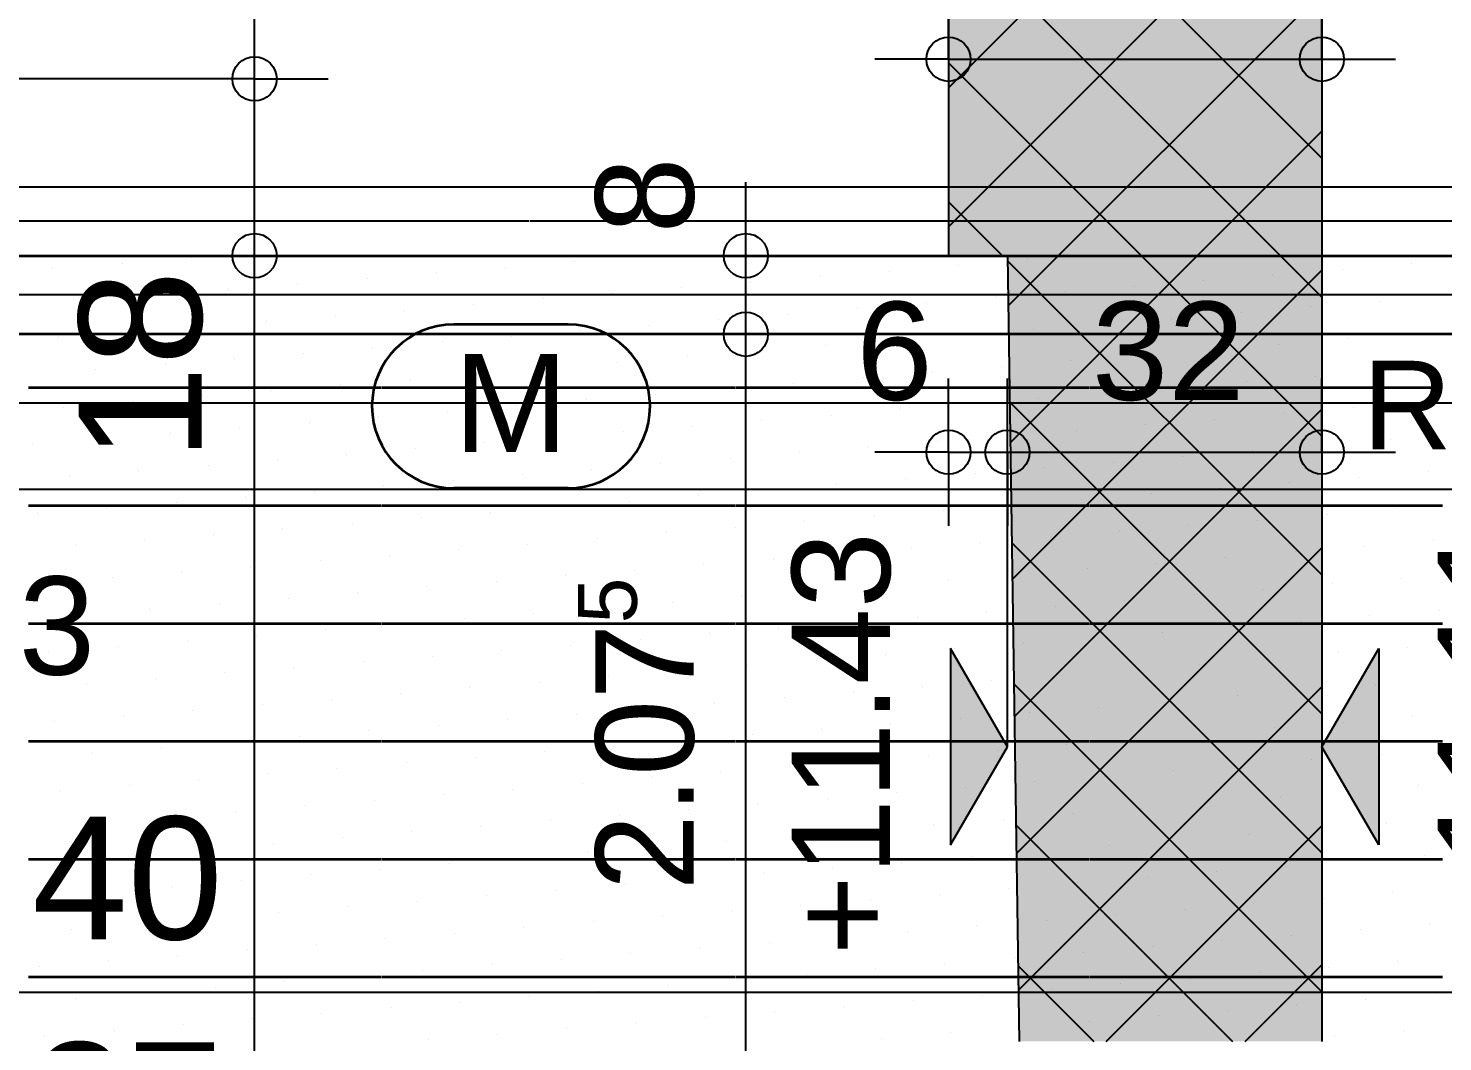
# Model space of a CAD drawing. Header units: centimetres. Extents: x 0.3 to 84.3, y 0.3 to 59.7.
# Drawn here: x 33.959 to 36.839, y 18.173 to 20.237 of the extents above; entities that cross this region are included whole.
import ezdxf

# ---------------------------------------------------------------- set-up
doc = ezdxf.new("R2010")
doc.units = ezdxf.units.CM
for name, pattern in [('AUSGEZOGEN', [0]), ('PHANTOM', [63.5, 31.75, -6.35, 6.35, -6.35, 6.35, -6.35]), ('PUNKT', [6.35, 0, -6.35]), ('VERDECKT', [9.525, 6.35, -3.175])]:
    doc.linetypes.add(name, pattern=pattern)
for name, color, linetype, lineweight in [('Ausbau Raeume', 7, 'AUSGEZOGEN', 35), ('Bodenplatte', 7, 'AUSGEZOGEN', 35), ('Decke', 7, 'AUSGEZOGEN', 35), ('Deckendaemmung', 7, 'AUSGEZOGEN', 25), ('Fenster', 7, 'AUSGEZOGEN', 35), ('Rolladen', 7, 'AUSGEZOGEN', 25), ('Text Koten', 7, 'AUSGEZOGEN', 50), ('Text Werkplan Ausfuehrung', 7, 'AUSGEZOGEN', 50), ('Vermassung Decke', 180, 'VERDECKT', 50), ('Wand Beton bewehrt', 7, 'AUSGEZOGEN', 35), ('Werkplan- Ausfuehrungsmasse', 7, 'AUSGEZOGEN', 25)]:
    doc.layers.add(name, color=color, linetype=linetype, lineweight=lineweight)
doc.layers.add('Elektro Text', color=7, linetype='AUSGEZOGEN', lineweight=35, true_color=0x656565)
doc.styles.add('ARIAL', font='ARIAL.TTF')

msp = doc.modelspace()

# ---------------------------------------------------------------- hatches: boundary and pattern name
at = {"layer": 'Bodenplatte', "linetype": 'AUSGEZOGEN', "lineweight": 25, "true_color": 0xe0ffe0}
msp.add_hatch(color=254, dxfattribs=at).paths.add_polyline_path([(35.8325, 21.574), (35.8325, 19.774), (35.9525, 19.774), (35.9765, 18.174), (36.5925, 18.174), (36.5925, 21.574)])
at = {"layer": 'Bodenplatte', "linetype": 'AUSGEZOGEN', "lineweight": 25}
msp.add_hatch(color=7, dxfattribs=at).paths.add_polyline_path([(35.8365, 18.974), (35.8365, 18.574), (35.9525, 18.774)])
msp.add_hatch(color=7, dxfattribs=at).paths.add_polyline_path([(36.7085, 18.974), (36.7085, 18.574), (36.5925, 18.774)], flags=16)

# ---------------------------------------------------------------- linework, layer by layer
at = {"layer": 'Ausbau Raeume', "color": 254, "linetype": 'AUSGEZOGEN', "lineweight": 35}
for p, q in [((34.6782, 19.5046), (33.9596, 19.5046)), ((35.3982, 19.5046), (34.6796, 19.5046)), ((36.1182, 19.5046), (35.3996, 19.5046)), ((36.8382, 19.5046), (36.1196, 19.5046)), ((34.6782, 19.2646), (33.9596, 19.2646)), ((35.3982, 19.2646), (34.6796, 19.2646)), ((36.1182, 19.2646), (35.3996, 19.2646)), ((36.8382, 19.2646), (36.1196, 19.2646)), ((34.6782, 19.0246), (33.9596, 19.0246)), ((35.3982, 19.0246), (34.6796, 19.0246)), ((36.1182, 19.0246), (35.3996, 19.0246)), ((36.8382, 19.0246), (36.1196, 19.0246)), ((34.6782, 18.7846), (33.9596, 18.7846)), ((35.3982, 18.7846), (34.6796, 18.7846)), ((36.1182, 18.7846), (35.3996, 18.7846)), ((36.8382, 18.7846), (36.1196, 18.7846)), ((34.6782, 18.5446), (33.9596, 18.5446)), ((35.3982, 18.5446), (34.6796, 18.5446)), ((36.1182, 18.5446), (35.3996, 18.5446)), ((36.8382, 18.5446), (36.1196, 18.5446)), ((34.6782, 18.3046), (33.9596, 18.3046)), ((35.3982, 18.3046), (34.6796, 18.3046)), ((36.1182, 18.3046), (35.3996, 18.3046)), ((36.8382, 18.3046), (36.1196, 18.3046))]:
    msp.add_line(p, q, dxfattribs=at)
at = {"layer": 'Bodenplatte', "color": 7, "linetype": 'AUSGEZOGEN', "lineweight": 25}
for p, q in [((35.8325, 21.574), (35.8325, 19.774)), ((36.5925, 21.574), (36.5925, 18.174)), ((35.8325, 20.1158), (36.5925, 20.8758)), ((35.8325, 20.7323), (36.5925, 19.9723)), ((35.8325, 19.833), (36.5925, 20.593)), ((35.8325, 20.4495), (36.5925, 19.6895)), ((35.954, 19.6717), (36.5925, 20.3102)), ((35.8325, 20.1666), (36.5925, 19.4066)), ((35.9582, 19.393), (36.5925, 20.0273)), ((35.8325, 19.8838), (35.9423, 19.774)), ((35.8325, 19.774), (35.9525, 19.774)), ((35.9525, 19.774), (35.9765, 18.174)), ((35.9527, 19.7636), (36.5925, 19.1238)), ((35.9624, 19.1144), (36.5925, 19.7445)), ((35.957, 19.4765), (36.5925, 18.8409)), ((35.9666, 18.8357), (36.5925, 19.4616)), ((35.9525, 18.774), (35.9525, 19.374)), ((35.9613, 19.1893), (36.5925, 18.5581)), ((35.9708, 18.557), (36.5925, 19.1788)), ((35.9525, 18.774), (35.8365, 18.974)), ((35.8365, 18.974), (35.8365, 18.574)), ((36.5925, 18.774), (36.7085, 18.974)), ((36.7085, 18.974), (36.7085, 18.574)), ((35.9656, 18.9022), (36.5925, 18.2752)), ((35.9749, 18.2784), (36.5925, 18.8959)), ((35.8365, 18.574), (35.9525, 18.774)), ((35.9525, 18.774), (35.9525, 18.774)), ((35.9525, 18.774), (35.9525, 18.774)), ((35.9525, 18.774), (35.9525, 18.774)), ((35.9525, 18.774), (35.9525, 18.774)), ((36.7085, 18.574), (36.5925, 18.774)), ((36.5925, 18.774), (36.5925, 18.774)), ((36.5925, 18.774), (36.5925, 18.774)), ((36.5925, 18.774), (36.5925, 18.574)), ((36.5925, 18.774), (36.5925, 18.774)), ((36.5925, 18.774), (36.5925, 18.774)), ((35.9699, 18.615), (36.4109, 18.174)), ((36.1534, 18.174), (36.5925, 18.6131)), ((35.9742, 18.3279), (36.1281, 18.174)), ((36.4362, 18.174), (36.5925, 18.3303))]:
    msp.add_line(p, q, dxfattribs=at)
at = {"layer": 'Bodenplatte', "color": 92, "linetype": 'AUSGEZOGEN', "lineweight": 25, "true_color": 0x00c600}
for p, q in [((35.8325, 20.174), (35.8325, 20.324)), ((36.5925, 20.174), (36.5925, 20.324)), ((35.8325, 20.174), (35.6825, 20.174)), ((35.8325, 20.174), (35.8325, 20.024)), ((35.8325, 20.174), (35.8325, 20.174)), ((35.8325, 20.174), (36.5925, 20.174)), ((36.5925, 20.174), (36.5925, 20.024)), ((36.5925, 20.174), (36.5925, 20.174)), ((36.5925, 20.174), (36.7425, 20.174)), ((35.8325, 19.374), (35.8325, 19.524)), ((35.9525, 19.374), (35.9525, 19.524)), ((36.5925, 19.374), (36.5925, 19.524)), ((35.8325, 19.374), (35.6825, 19.374)), ((35.8325, 19.374), (35.8325, 19.224)), ((35.8325, 19.374), (35.8325, 19.374)), ((35.8325, 19.374), (35.9525, 19.374)), ((35.9525, 19.374), (35.9525, 19.224)), ((35.9525, 19.374), (35.9525, 19.374)), ((35.9525, 19.374), (36.5925, 19.374)), ((36.5925, 19.374), (36.5925, 19.224)), ((36.5925, 19.374), (36.5925, 19.374)), ((36.5925, 19.374), (36.7425, 19.374))]:
    msp.add_line(p, q, dxfattribs=at)
at = {"layer": 'Bodenplatte', "color": 92, "linetype": 'VERDECKT', "lineweight": 35, "true_color": 0x00c600}
msp.add_line((31.66, 19.774), (46.91, 19.774), dxfattribs=at)
at = {"layer": 'Bodenplatte', "color": 92, "linetype": 'AUSGEZOGEN', "lineweight": 25, "true_color": 0x00c600}
for centre in [(35.8325, 20.174), (36.5925, 20.174), (35.8325, 19.374), (35.9525, 19.374), (36.5925, 19.374)]:
    msp.add_circle(centre, 0.045, dxfattribs=at)
at = {"layer": 'Decke', "color": 96, "linetype": 'PHANTOM', "lineweight": 35, "true_color": 0x006e00}
for p, q in [((31.66, 19.774), (46.91, 19.774)), ((46.75, 19.614), (31.66, 19.614))]:
    msp.add_line(p, q, dxfattribs=at)
at = {"layer": 'Deckendaemmung', "color": 211, "linetype": 'AUSGEZOGEN', "lineweight": 25, "true_color": 0xff70ff}
for p, q in [((34.1503, 19.7588), (34.1503, 19.7588)), ((34.2912, 19.7702), (34.2912, 19.7702)), ((35.0721, 19.7621), (35.0721, 19.7621)), ((35.2131, 19.7734), (35.2131, 19.7734)), ((35.853, 19.754), (35.853, 19.754)), ((35.9939, 19.7653), (35.9939, 19.7653)), ((36.7748, 19.7572), (36.7748, 19.7572)), ((34.0094, 19.7475), (34.0094, 19.7475)), ((34.6493, 19.728), (34.6493, 19.728)), ((34.7902, 19.7394), (34.7902, 19.7394)), ((34.9312, 19.7507), (34.9312, 19.7507)), ((35.5711, 19.7313), (35.5711, 19.7313)), ((35.712, 19.7426), (35.712, 19.7426)), ((36.3519, 19.7232), (36.3519, 19.7232)), ((36.4929, 19.7345), (36.4929, 19.7345)), ((36.6338, 19.7459), (36.6338, 19.7459)), ((36.6338, 19.7459), (36.6338, 19.7459)), ((34.3674, 19.7054), (34.3674, 19.7054)), ((34.5083, 19.7167), (34.5083, 19.7167)), ((35.1483, 19.6973), (35.1483, 19.6973)), ((35.2892, 19.7086), (35.2892, 19.7086)), ((35.4301, 19.7199), (35.4301, 19.7199)), ((36.0701, 19.7005), (36.0701, 19.7005)), ((36.211, 19.7118), (36.211, 19.7118)), ((34.0855, 19.6827), (34.0855, 19.6827)), ((34.2264, 19.694), (34.2264, 19.694)), ((34.8664, 19.6746), (34.8664, 19.6746)), ((35.0073, 19.6859), (35.0073, 19.6859)), ((35.6472, 19.6665), (35.6472, 19.6665)), ((35.7882, 19.6778), (35.7882, 19.6778)), ((35.9291, 19.6892), (35.9291, 19.6892)), ((35.9291, 19.6892), (35.9291, 19.6892)), ((36.569, 19.6697), (36.569, 19.6697)), ((36.71, 19.6811), (36.71, 19.6811)), ((34.4435, 19.6406), (34.4435, 19.6406)), ((34.5845, 19.6519), (34.5845, 19.6519)), ((34.7254, 19.6632), (34.7254, 19.6632)), ((35.3653, 19.6438), (35.3653, 19.6438)), ((35.5063, 19.6551), (35.5063, 19.6551)), ((36.2871, 19.647), (36.2871, 19.647)), ((36.4281, 19.6584), (36.4281, 19.6584)), ((34.1616, 19.6179), (34.1616, 19.6179)), ((34.3026, 19.6292), (34.3026, 19.6292)), ((34.9425, 19.6098), (34.9425, 19.6098)), ((35.0834, 19.6211), (35.0834, 19.6211)), ((35.2244, 19.6325), (35.2244, 19.6325)), ((35.2244, 19.6325), (35.2244, 19.6325)), ((35.8643, 19.613), (35.8643, 19.613)), ((36.0053, 19.6244), (36.0053, 19.6244)), ((36.1462, 19.6357), (36.1462, 19.6357)), ((36.7861, 19.6163), (36.7861, 19.6163)), ((34.0207, 19.6065), (34.0207, 19.6065)), ((34.6606, 19.5871), (34.6606, 19.5871)), ((34.8016, 19.5984), (34.8016, 19.5984)), ((35.4415, 19.579), (35.4415, 19.579)), ((35.5824, 19.5903), (35.5824, 19.5903)), ((35.7234, 19.6017), (35.7234, 19.6017)), ((36.3633, 19.5822), (36.3633, 19.5822)), ((36.5042, 19.5936), (36.5042, 19.5936)), ((36.6452, 19.6049), (36.6452, 19.6049)), ((34.2378, 19.5531), (34.2378, 19.5531)), ((34.3787, 19.5644), (34.3787, 19.5644)), ((34.5197, 19.5758), (34.5197, 19.5758)), ((34.5197, 19.5758), (34.5197, 19.5758)), ((35.1596, 19.5563), (35.1596, 19.5563)), ((35.3005, 19.5677), (35.3005, 19.5677)), ((36.0814, 19.5596), (36.0814, 19.5596)), ((36.2223, 19.5709), (36.2223, 19.5709)), ((34.0968, 19.5417), (34.0968, 19.5417)), ((34.7368, 19.5223), (34.7368, 19.5223)), ((34.8777, 19.5336), (34.8777, 19.5336)), ((35.0186, 19.545), (35.0186, 19.545)), ((35.6586, 19.5255), (35.6586, 19.5255)), ((35.7995, 19.5369), (35.7995, 19.5369)), ((35.9405, 19.5482), (35.9405, 19.5482)), ((36.5804, 19.5288), (36.5804, 19.5288)), ((36.7213, 19.5401), (36.7213, 19.5401)), ((34.4549, 19.4996), (34.4549, 19.4996)), ((34.5958, 19.511), (34.5958, 19.511)), ((35.3767, 19.5029), (35.3767, 19.5029)), ((35.5176, 19.5142), (35.5176, 19.5142)), ((36.1575, 19.4948), (36.1575, 19.4948)), ((36.2985, 19.5061), (36.2985, 19.5061)), ((36.4394, 19.5174), (36.4394, 19.5174)), ((34.032, 19.4656), (34.032, 19.4656)), ((34.173, 19.4769), (34.173, 19.4769)), ((34.3139, 19.4883), (34.3139, 19.4883)), ((34.9538, 19.4688), (34.9538, 19.4688)), ((35.0948, 19.4802), (35.0948, 19.4802)), ((35.2357, 19.4915), (35.2357, 19.4915)), ((35.8757, 19.4721), (35.8757, 19.4721)), ((36.0166, 19.4834), (36.0166, 19.4834)), ((36.6565, 19.464), (36.6565, 19.464)), ((36.7975, 19.4753), (36.7975, 19.4753)), ((34.672, 19.4462), (34.672, 19.4462)), ((34.8129, 19.4575), (34.8129, 19.4575)), ((35.4528, 19.4381), (35.4528, 19.4381)), ((35.5938, 19.4494), (35.5938, 19.4494)), ((35.7347, 19.4607), (35.7347, 19.4607)), ((36.3746, 19.4413), (36.3746, 19.4413)), ((36.5156, 19.4526), (36.5156, 19.4526)), ((34.2491, 19.4121), (34.2491, 19.4121)), ((34.3901, 19.4235), (34.3901, 19.4235)), ((34.531, 19.4348), (34.531, 19.4348)), ((35.1709, 19.4154), (35.1709, 19.4154)), ((35.3119, 19.4267), (35.3119, 19.4267)), ((35.9518, 19.4073), (35.9518, 19.4073)), ((36.0927, 19.4186), (36.0927, 19.4186)), ((36.2337, 19.43), (36.2337, 19.43)), ((33.9672, 19.3895), (33.9672, 19.3895)), ((34.1082, 19.4008), (34.1082, 19.4008)), ((34.7481, 19.3814), (34.7481, 19.3814)), ((34.889, 19.3927), (34.889, 19.3927)), ((35.03, 19.404), (35.03, 19.404)), ((35.6699, 19.3846), (35.6699, 19.3846)), ((35.8109, 19.3959), (35.8109, 19.3959)), ((36.5917, 19.3878), (36.5917, 19.3878)), ((36.7327, 19.3992), (36.7327, 19.3992)), ((36.7327, 19.3992), (36.7327, 19.3992)), ((34.4662, 19.3587), (34.4662, 19.3587)), ((34.6072, 19.37), (34.6072, 19.37)), ((35.2471, 19.3506), (35.2471, 19.3506)), ((35.388, 19.3619), (35.388, 19.3619)), ((35.529, 19.3732), (35.529, 19.3732)), ((36.1689, 19.3538), (36.1689, 19.3538)), ((36.3098, 19.3651), (36.3098, 19.3651)), ((36.4508, 19.3765), (36.4508, 19.3765)), ((34.0434, 19.3247), (34.0434, 19.3247)), ((34.1843, 19.336), (34.1843, 19.336)), ((34.3253, 19.3473), (34.3253, 19.3473)), ((34.9652, 19.3279), (34.9652, 19.3279)), ((35.1061, 19.3392), (35.1061, 19.3392)), ((35.746, 19.3198), (35.746, 19.3198)), ((35.887, 19.3311), (35.887, 19.3311)), ((36.0279, 19.3425), (36.0279, 19.3425)), ((36.0279, 19.3425), (36.0279, 19.3425)), ((36.6679, 19.323), (36.6679, 19.323)), ((36.8088, 19.3344), (36.8088, 19.3344)), ((34.5424, 19.2939), (34.5424, 19.2939)), ((34.6833, 19.3052), (34.6833, 19.3052)), ((34.8242, 19.3165), (34.8242, 19.3165)), ((35.4642, 19.2971), (35.4642, 19.2971)), ((35.6051, 19.3084), (35.6051, 19.3084)), ((36.386, 19.3003), (36.386, 19.3003)), ((36.5269, 19.3117), (36.5269, 19.3117)), ((34.2605, 19.2712), (34.2605, 19.2712)), ((34.4014, 19.2825), (34.4014, 19.2825)), ((35.0413, 19.2631), (35.0413, 19.2631)), ((35.1823, 19.2744), (35.1823, 19.2744)), ((35.3232, 19.2858), (35.3232, 19.2858)), ((35.3232, 19.2858), (35.3232, 19.2858)), ((35.9631, 19.2663), (35.9631, 19.2663)), ((36.1041, 19.2777), (36.1041, 19.2777)), ((36.245, 19.289), (36.245, 19.289)), ((33.9786, 19.2485), (33.9786, 19.2485)), ((34.1195, 19.2598), (34.1195, 19.2598)), ((34.7594, 19.2404), (34.7594, 19.2404)), ((34.9004, 19.2517), (34.9004, 19.2517)), ((35.6812, 19.2436), (35.6812, 19.2436)), ((35.8222, 19.255), (35.8222, 19.255)), ((36.4621, 19.2355), (36.4621, 19.2355)), ((36.6031, 19.2469), (36.6031, 19.2469)), ((36.744, 19.2582), (36.744, 19.2582)), ((34.3366, 19.2064), (34.3366, 19.2064)), ((34.4775, 19.2177), (34.4775, 19.2177)), ((34.6185, 19.2291), (34.6185, 19.2291)), ((34.6185, 19.2291), (34.6185, 19.2291)), ((35.2584, 19.2096), (35.2584, 19.2096)), ((35.3994, 19.221), (35.3994, 19.221)), ((35.5403, 19.2323), (35.5403, 19.2323)), ((36.1802, 19.2129), (36.1802, 19.2129)), ((36.3212, 19.2242), (36.3212, 19.2242)), ((34.0547, 19.1837), (34.0547, 19.1837)), ((34.1957, 19.195), (34.1957, 19.195)), ((34.9765, 19.1869), (34.9765, 19.1869)), ((35.1175, 19.1983), (35.1175, 19.1983)), ((35.7574, 19.1788), (35.7574, 19.1788)), ((35.8983, 19.1902), (35.8983, 19.1902)), ((36.0393, 19.2015), (36.0393, 19.2015)), ((36.6792, 19.1821), (36.6792, 19.1821)), ((36.8201, 19.1934), (36.8201, 19.1934)), ((34.5537, 19.1529), (34.5537, 19.1529)), ((34.6946, 19.1643), (34.6946, 19.1643)), ((34.8356, 19.1756), (34.8356, 19.1756)), ((35.4755, 19.1562), (35.4755, 19.1562)), ((35.6164, 19.1675), (35.6164, 19.1675)), ((36.2564, 19.1481), (36.2564, 19.1481)), ((36.3973, 19.1594), (36.3973, 19.1594)), ((36.5383, 19.1707), (36.5383, 19.1707)), ((34.1309, 19.1189), (34.1309, 19.1189)), ((34.2718, 19.1302), (34.2718, 19.1302)), ((34.4127, 19.1416), (34.4127, 19.1416)), ((35.0527, 19.1221), (35.0527, 19.1221)), ((35.1936, 19.1335), (35.1936, 19.1335)), ((35.3346, 19.1448), (35.3346, 19.1448)), ((35.9745, 19.1254), (35.9745, 19.1254)), ((36.1154, 19.1367), (36.1154, 19.1367)), ((33.9899, 19.1076), (33.9899, 19.1076)), ((34.7708, 19.0995), (34.7708, 19.0995)), ((34.9117, 19.1108), (34.9117, 19.1108)), ((35.5516, 19.0914), (35.5516, 19.0914)), ((35.6926, 19.1027), (35.6926, 19.1027)), ((35.8335, 19.114), (35.8335, 19.114)), ((36.4735, 19.0946), (36.4735, 19.0946)), ((36.6144, 19.1059), (36.6144, 19.1059)), ((36.7553, 19.1173), (36.7553, 19.1173)), ((34.3479, 19.0654), (34.3479, 19.0654)), ((34.4889, 19.0768), (34.4889, 19.0768)), ((34.6298, 19.0881), (34.6298, 19.0881)), ((35.2698, 19.0687), (35.2698, 19.0687)), ((35.4107, 19.08), (35.4107, 19.08)), ((36.1916, 19.0719), (36.1916, 19.0719)), ((36.3325, 19.0833), (36.3325, 19.0833)), ((34.0661, 19.0428), (34.0661, 19.0428)), ((34.207, 19.0541), (34.207, 19.0541)), ((34.8469, 19.0347), (34.8469, 19.0347)), ((34.9879, 19.046), (34.9879, 19.046)), ((35.1288, 19.0573), (35.1288, 19.0573)), ((35.7687, 19.0379), (35.7687, 19.0379)), ((35.9097, 19.0492), (35.9097, 19.0492)), ((36.0506, 19.0606), (36.0506, 19.0606)), ((36.6905, 19.0411), (36.6905, 19.0411)), ((36.6905, 19.0411), (36.6905, 19.0411)), ((36.8315, 19.0525), (36.8315, 19.0525)), ((34.565, 19.012), (34.565, 19.012)), ((34.706, 19.0233), (34.706, 19.0233)), ((35.3459, 19.0039), (35.3459, 19.0039)), ((35.4868, 19.0152), (35.4868, 19.0152)), ((35.6278, 19.0266), (35.6278, 19.0266)), ((36.2677, 19.0071), (36.2677, 19.0071)), ((36.4087, 19.0185), (36.4087, 19.0185)), ((36.5496, 19.0298), (36.5496, 19.0298)), ((34.1422, 18.978), (34.1422, 18.978)), ((34.2831, 18.9893), (34.2831, 18.9893)), ((34.4241, 19.0006), (34.4241, 19.0006)), ((35.064, 18.9812), (35.064, 18.9812)), ((35.205, 18.9925), (35.205, 18.9925)), ((35.9858, 18.9844), (35.9858, 18.9844)), ((35.9858, 18.9844), (35.9858, 18.9844)), ((36.1268, 18.9958), (36.1268, 18.9958)), ((36.7667, 18.9763), (36.7667, 18.9763)), ((34.0013, 18.9666), (34.0013, 18.9666)), ((34.6412, 18.9472), (34.6412, 18.9472)), ((34.7821, 18.9585), (34.7821, 18.9585)), ((34.9231, 18.9699), (34.9231, 18.9699)), ((35.563, 18.9504), (35.563, 18.9504)), ((35.7039, 18.9618), (35.7039, 18.9618)), ((35.8449, 18.9731), (35.8449, 18.9731)), ((36.4848, 18.9537), (36.4848, 18.9537)), ((36.6257, 18.965), (36.6257, 18.965)), ((34.3593, 18.9245), (34.3593, 18.9245)), ((34.5002, 18.9358), (34.5002, 18.9358)), ((35.2811, 18.9277), (35.2811, 18.9277)), ((35.2811, 18.9277), (35.2811, 18.9277)), ((35.422, 18.9391), (35.422, 18.9391)), ((36.062, 18.9196), (36.062, 18.9196)), ((36.2029, 18.931), (36.2029, 18.931)), ((36.3438, 18.9423), (36.3438, 18.9423)), ((34.0774, 18.9018), (34.0774, 18.9018)), ((34.2183, 18.9132), (34.2183, 18.9132)), ((34.8583, 18.8937), (34.8583, 18.8937)), ((34.9992, 18.9051), (34.9992, 18.9051)), ((35.1401, 18.9164), (35.1401, 18.9164)), ((35.7801, 18.897), (35.7801, 18.897)), ((35.921, 18.9083), (35.921, 18.9083)), ((36.5609, 18.8889), (36.5609, 18.8889)), ((36.7019, 18.9002), (36.7019, 18.9002)), ((34.4354, 18.8597), (34.4354, 18.8597)), ((34.5764, 18.871), (34.5764, 18.871)), ((34.5764, 18.871), (34.5764, 18.871)), ((34.7173, 18.8824), (34.7173, 18.8824)), ((35.3572, 18.8629), (35.3572, 18.8629)), ((35.4982, 18.8743), (35.4982, 18.8743)), ((35.6391, 18.8856), (35.6391, 18.8856)), ((36.279, 18.8662), (36.279, 18.8662)), ((36.42, 18.8775), (36.42, 18.8775)), ((34.1535, 18.837), (34.1535, 18.837)), ((34.2945, 18.8484), (34.2945, 18.8484)), ((35.0753, 18.8403), (35.0753, 18.8403)), ((35.2163, 18.8516), (35.2163, 18.8516)), ((35.8562, 18.8322), (35.8562, 18.8322)), ((35.9972, 18.8435), (35.9972, 18.8435)), ((36.1381, 18.8548), (36.1381, 18.8548)), ((36.778, 18.8354), (36.778, 18.8354)), ((34.0126, 18.8257), (34.0126, 18.8257)), ((34.6525, 18.8062), (34.6525, 18.8062)), ((34.7935, 18.8176), (34.7935, 18.8176)), ((34.9344, 18.8289), (34.9344, 18.8289)), ((35.5743, 18.8095), (35.5743, 18.8095)), ((35.7153, 18.8208), (35.7153, 18.8208)), ((36.4961, 18.8127), (36.4961, 18.8127)), ((36.6371, 18.8241), (36.6371, 18.8241)), ((34.3706, 18.7836), (34.3706, 18.7836)), ((34.5116, 18.7949), (34.5116, 18.7949)), ((35.1515, 18.7755), (35.1515, 18.7755)), ((35.2924, 18.7868), (35.2924, 18.7868)), ((35.4334, 18.7981), (35.4334, 18.7981)), ((36.0733, 18.7787), (36.0733, 18.7787)), ((36.2142, 18.79), (36.2142, 18.79)), ((36.3552, 18.8014), (36.3552, 18.8014)), ((34.0887, 18.7609), (34.0887, 18.7609)), ((34.2297, 18.7722), (34.2297, 18.7722)), ((34.8696, 18.7528), (34.8696, 18.7528)), ((35.0105, 18.7641), (35.0105, 18.7641)), ((35.6505, 18.7447), (35.6505, 18.7447)), ((35.7914, 18.756), (35.7914, 18.756)), ((35.9324, 18.7673), (35.9324, 18.7673)), ((36.5723, 18.7479), (36.5723, 18.7479)), ((36.7132, 18.7592), (36.7132, 18.7592)), ((34.4468, 18.7188), (34.4468, 18.7188)), ((34.5877, 18.7301), (34.5877, 18.7301)), ((34.7287, 18.7414), (34.7287, 18.7414)), ((35.3686, 18.722), (35.3686, 18.722)), ((35.5095, 18.7333), (35.5095, 18.7333)), ((36.2904, 18.7252), (36.2904, 18.7252)), ((36.4313, 18.7366), (36.4313, 18.7366)), ((34.1649, 18.6961), (34.1649, 18.6961)), ((34.3058, 18.7074), (34.3058, 18.7074)), ((34.9457, 18.688), (34.9457, 18.688)), ((35.0867, 18.6993), (35.0867, 18.6993)), ((35.2276, 18.7106), (35.2276, 18.7106)), ((35.8676, 18.6912), (35.8676, 18.6912)), ((36.0085, 18.7025), (36.0085, 18.7025)), ((36.1494, 18.7139), (36.1494, 18.7139)), ((36.7894, 18.6944), (36.7894, 18.6944)), ((36.7894, 18.6944), (36.7894, 18.6944)), ((34.0239, 18.6847), (34.0239, 18.6847)), ((34.6639, 18.6653), (34.6639, 18.6653)), ((34.8048, 18.6766), (34.8048, 18.6766)), ((35.5857, 18.6685), (35.5857, 18.6685)), ((35.7266, 18.6799), (35.7266, 18.6799)), ((36.3665, 18.6604), (36.3665, 18.6604)), ((36.5075, 18.6718), (36.5075, 18.6718)), ((36.6484, 18.6831), (36.6484, 18.6831)), ((34.241, 18.6313), (34.241, 18.6313)), ((34.382, 18.6426), (34.382, 18.6426)), ((34.5229, 18.6539), (34.5229, 18.6539)), ((35.1628, 18.6345), (35.1628, 18.6345)), ((35.3038, 18.6458), (35.3038, 18.6458)), ((35.4447, 18.6572), (35.4447, 18.6572)), ((36.0846, 18.6377), (36.0846, 18.6377)), ((36.0846, 18.6377), (36.0846, 18.6377)), ((36.2256, 18.6491), (36.2256, 18.6491)), ((34.1001, 18.6199), (34.1001, 18.6199)), ((34.74, 18.6005), (34.74, 18.6005)), ((34.8809, 18.6118), (34.8809, 18.6118)), ((35.0219, 18.6232), (35.0219, 18.6232)), ((35.6618, 18.6037), (35.6618, 18.6037)), ((35.8028, 18.6151), (35.8028, 18.6151)), ((35.9437, 18.6264), (35.9437, 18.6264)), ((36.5836, 18.607), (36.5836, 18.607)), ((36.7246, 18.6183), (36.7246, 18.6183)), ((34.4581, 18.5778), (34.4581, 18.5778)), ((34.5991, 18.5891), (34.5991, 18.5891)), ((35.3799, 18.581), (35.3799, 18.581)), ((35.3799, 18.581), (35.3799, 18.581)), ((35.5209, 18.5924), (35.5209, 18.5924)), ((36.1608, 18.5729), (36.1608, 18.5729)), ((36.3017, 18.5843), (36.3017, 18.5843)), ((36.4427, 18.5956), (36.4427, 18.5956)), ((34.0353, 18.5438), (34.0353, 18.5438)), ((34.1762, 18.5551), (34.1762, 18.5551)), ((34.3172, 18.5665), (34.3172, 18.5665)), ((34.9571, 18.547), (34.9571, 18.547)), ((35.098, 18.5584), (35.098, 18.5584)), ((35.239, 18.5697), (35.239, 18.5697)), ((35.8789, 18.5503), (35.8789, 18.5503)), ((36.0198, 18.5616), (36.0198, 18.5616)), ((36.8007, 18.5535), (36.8007, 18.5535)), ((34.6752, 18.5243), (34.6752, 18.5243)), ((34.6752, 18.5243), (34.6752, 18.5243)), ((34.8161, 18.5357), (34.8161, 18.5357)), ((35.4561, 18.5162), (35.4561, 18.5162)), ((35.597, 18.5276), (35.597, 18.5276)), ((35.7379, 18.5389), (35.7379, 18.5389)), ((36.3779, 18.5195), (36.3779, 18.5195)), ((36.5188, 18.5308), (36.5188, 18.5308)), ((36.6598, 18.5422), (36.6598, 18.5422)), ((34.2524, 18.4903), (34.2524, 18.4903)), ((34.3933, 18.5017), (34.3933, 18.5017)), ((34.5342, 18.513), (34.5342, 18.513)), ((35.1742, 18.4936), (35.1742, 18.4936)), ((35.3151, 18.5049), (35.3151, 18.5049)), ((35.955, 18.4855), (35.955, 18.4855)), ((36.096, 18.4968), (36.096, 18.4968)), ((36.2369, 18.5081), (36.2369, 18.5081)), ((33.9705, 18.4676), (33.9705, 18.4676)), ((33.9705, 18.4676), (33.9705, 18.4676)), ((34.1114, 18.479), (34.1114, 18.479)), ((34.7513, 18.4595), (34.7513, 18.4595)), ((34.8923, 18.4709), (34.8923, 18.4709)), ((35.0332, 18.4822), (35.0332, 18.4822)), ((35.6731, 18.4628), (35.6731, 18.4628)), ((35.8141, 18.4741), (35.8141, 18.4741)), ((36.595, 18.466), (36.595, 18.466)), ((36.7359, 18.4774), (36.7359, 18.4774)), ((34.4694, 18.4369), (34.4694, 18.4369)), ((34.6104, 18.4482), (34.6104, 18.4482)), ((35.2503, 18.4288), (35.2503, 18.4288)), ((35.3913, 18.4401), (35.3913, 18.4401)), ((35.5322, 18.4514), (35.5322, 18.4514)), ((36.1721, 18.432), (36.1721, 18.432)), ((36.3131, 18.4433), (36.3131, 18.4433)), ((36.454, 18.4547), (36.454, 18.4547)), ((34.0466, 18.4028), (34.0466, 18.4028)), ((34.1876, 18.4142), (34.1876, 18.4142)), ((34.3285, 18.4255), (34.3285, 18.4255)), ((34.9684, 18.4061), (34.9684, 18.4061)), ((35.1094, 18.4174), (35.1094, 18.4174)), ((35.8902, 18.4093), (35.8902, 18.4093)), ((36.0312, 18.4207), (36.0312, 18.4207)), ((36.6711, 18.4012), (36.6711, 18.4012)), ((36.812, 18.4126), (36.812, 18.4126)), ((34.5456, 18.3721), (34.5456, 18.3721)), ((34.6865, 18.3834), (34.6865, 18.3834)), ((34.8275, 18.3947), (34.8275, 18.3947)), ((35.4674, 18.3753), (35.4674, 18.3753)), ((35.6083, 18.3866), (35.6083, 18.3866)), ((35.7493, 18.398), (35.7493, 18.398)), ((36.3892, 18.3785), (36.3892, 18.3785)), ((36.5302, 18.3899), (36.5302, 18.3899)), ((34.2637, 18.3494), (34.2637, 18.3494)), ((34.4046, 18.3607), (34.4046, 18.3607)), ((35.0446, 18.3413), (35.0446, 18.3413)), ((35.1855, 18.3526), (35.1855, 18.3526)), ((35.3265, 18.364), (35.3265, 18.364)), ((35.9664, 18.3445), (35.9664, 18.3445)), ((36.1073, 18.3559), (36.1073, 18.3559)), ((36.2483, 18.3672), (36.2483, 18.3672)), ((33.9818, 18.3267), (33.9818, 18.3267)), ((34.1228, 18.338), (34.1228, 18.338)), ((34.7627, 18.3186), (34.7627, 18.3186)), ((34.9036, 18.3299), (34.9036, 18.3299)), ((35.6845, 18.3218), (35.6845, 18.3218)), ((35.8254, 18.3332), (35.8254, 18.3332)), ((36.4654, 18.3137), (36.4654, 18.3137)), ((36.6063, 18.3251), (36.6063, 18.3251)), ((36.7472, 18.3364), (36.7472, 18.3364)), ((36.7472, 18.3364), (36.7472, 18.3364)), ((34.3398, 18.2846), (34.3398, 18.2846)), ((34.4808, 18.2959), (34.4808, 18.2959)), ((34.6217, 18.3073), (34.6217, 18.3073)), ((35.2617, 18.2878), (35.2617, 18.2878)), ((35.4026, 18.2992), (35.4026, 18.2992)), ((35.5435, 18.3105), (35.5435, 18.3105)), ((36.1835, 18.2911), (36.1835, 18.2911)), ((36.3244, 18.3024), (36.3244, 18.3024)), ((34.058, 18.2619), (34.058, 18.2619)), ((34.1989, 18.2732), (34.1989, 18.2732)), ((34.9798, 18.2651), (34.9798, 18.2651)), ((35.1207, 18.2765), (35.1207, 18.2765)), ((35.7606, 18.257), (35.7606, 18.257)), ((35.9016, 18.2684), (35.9016, 18.2684)), ((36.0425, 18.2797), (36.0425, 18.2797)), ((36.0425, 18.2797), (36.0425, 18.2797)), ((36.6824, 18.2603), (36.6824, 18.2603)), ((36.8234, 18.2716), (36.8234, 18.2716)), ((34.5569, 18.2311), (34.5569, 18.2311)), ((34.6979, 18.2425), (34.6979, 18.2425)), ((34.8388, 18.2538), (34.8388, 18.2538)), ((35.4787, 18.2344), (35.4787, 18.2344)), ((35.6197, 18.2457), (35.6197, 18.2457)), ((36.2596, 18.2263), (36.2596, 18.2263)), ((36.4005, 18.2376), (36.4005, 18.2376)), ((36.5415, 18.2489), (36.5415, 18.2489)), ((34.1341, 18.1971), (34.1341, 18.1971)), ((34.275, 18.2084), (34.275, 18.2084)), ((34.416, 18.2198), (34.416, 18.2198)), ((35.0559, 18.2003), (35.0559, 18.2003)), ((35.1969, 18.2117), (35.1969, 18.2117)), ((35.3378, 18.223), (35.3378, 18.223)), ((35.3378, 18.223), (35.3378, 18.223)), ((35.9777, 18.2036), (35.9777, 18.2036)), ((36.1187, 18.2149), (36.1187, 18.2149)), ((33.9932, 18.1858), (33.9932, 18.1858)), ((34.774, 18.1777), (34.774, 18.1777)), ((34.915, 18.189), (34.915, 18.189)), ((35.6958, 18.1809), (35.6958, 18.1809)), ((35.8368, 18.1922), (35.8368, 18.1922)), ((36.6176, 18.1841), (36.6176, 18.1841)), ((36.7586, 18.1955), (36.7586, 18.1955))]:
    msp.add_line(p, q, dxfattribs=at)
at = {"layer": 'Elektro Text', "color": 40, "linetype": 'AUSGEZOGEN', "lineweight": 35}
for p, q in [((35.0584, 19.634), (34.8256, 19.634)), ((35.0584, 19.3007), (34.8256, 19.3007))]:
    msp.add_line(p, q, dxfattribs=at)
for centre, start, end in [((34.8256, 19.4673), 90, 270), ((35.0584, 19.4673), 270, 90)]:
    msp.add_arc(centre, 0.1667, start, end, dxfattribs=at)
at = {"layer": 'Fenster', "color": 7, "linetype": 'AUSGEZOGEN', "lineweight": 25}
for p, q in [((34.979, 19.844), (32.62, 19.844)), ((37.34, 19.844), (34.981, 19.844)), ((37.38, 19.694), (32.58, 19.694))]:
    msp.add_line(p, q, dxfattribs=at)
msp.add_lwpolyline([(37.34, 19.774), (32.62, 19.774), (32.62, 19.914), (37.34, 19.914), (37.34, 19.774)], dxfattribs=at)
at = {"layer": 'Rolladen', "color": 7, "linetype": 'PHANTOM', "lineweight": 25}
for p, q in [((37.38, 19.474), (32.58, 19.474)), ((37.38, 19.298), (32.58, 19.298))]:
    msp.add_line(p, q, dxfattribs=at)
at = {"layer": 'Vermassung Decke', "color": 92, "linetype": 'AUSGEZOGEN', "lineweight": 25, "true_color": 0x00c600}
for p, q in [((35.42, 19.774), (35.42, 19.924)), ((35.42, 19.774), (35.27, 19.774)), ((35.42, 19.774), (35.57, 19.774)), ((35.42, 19.774), (35.42, 19.774)), ((35.42, 19.614), (35.42, 19.774)), ((35.42, 19.614), (35.27, 19.614)), ((35.42, 19.614), (35.57, 19.614)), ((35.42, 19.614), (35.42, 19.614)), ((35.42, 15.464), (35.42, 19.614))]:
    msp.add_line(p, q, dxfattribs=at)
for centre in [(35.42, 19.774), (35.42, 19.614)]:
    msp.add_circle(centre, 0.045, dxfattribs=at)
at = {"layer": 'Wand Beton bewehrt', "color": 180, "linetype": 'PUNKT', "lineweight": 25}
for p, q in [((37.58, 19.914), (32.38, 19.914)), ((32.58, 19.774), (37.38, 19.774))]:
    msp.add_line(p, q, dxfattribs=at)
at = {"layer": 'Werkplan- Ausfuehrungsmasse', "color": 7, "linetype": 'AUSGEZOGEN', "lineweight": 25}
for p, q in [((34.42, 20.134), (34.42, 28.854)), ((34.42, 20.134), (34.27, 20.134)), ((34.42, 20.134), (34.57, 20.134)), ((34.42, 19.774), (34.42, 20.134)), ((34.42, 19.774), (34.27, 19.774)), ((34.42, 19.774), (34.57, 19.774)), ((34.42, 19.774), (34.42, 19.774)), ((34.42, 11.564), (34.42, 19.774))]:
    msp.add_line(p, q, dxfattribs=at)
for points in [[(34.42, 20.134), (34.3575, 20.134), (34.3575, 20.134), (34.3575, 20.134), (34.3575, 20.134), (34.3575, 20.134), (34.3575, 20.134), (34.3575, 20.134), (34.3575, 20.134), (34.3575, 20.134), (34.3575, 20.134), (34.3575, 20.134), (34.3575, 20.134), (34.3575, 20.134), (34.3575, 20.134), (34.3575, 20.134), (34.3575, 20.134), (34.3575, 20.134), (34.3575, 20.134), (34.3535, 20.134), (34.3535, 20.134), (34.3513, 20.134), (34.3513, 20.134), (34.3501, 20.134), (34.3501, 20.134), (33.22, 20.134)], [(32.58, 18.274), (32.6088, 18.274), (32.6088, 18.274), (37.38, 18.274)]]:
    msp.add_lwpolyline(points, dxfattribs=at)
for centre in [(34.42, 20.134), (34.42, 19.774)]:
    msp.add_circle(centre, 0.045, dxfattribs=at)

# ---------------------------------------------------------------- texts
at = {"layer": 'Bodenplatte', "color": 92, "linetype": 'AUSGEZOGEN', "lineweight": 35, "true_color": 0x00c600, "char_height": 0.2, "width": 0.1, "attachment_point": 7, "style": 'ARIAL'}
for s, insert in [('6', (35.6449, 19.4774)), ('32', (36.1245, 19.4775))]:
    msp.add_mtext(s, dxfattribs=dict(at, insert=insert))
at = {"layer": 'Bodenplatte', "color": 7, "linetype": 'AUSGEZOGEN', "lineweight": 35, "char_height": 0.2, "width": 0.1, "attachment_point": 7, "rotation": 90, "style": 'ARIAL'}
for s, insert in [('+11.11', (37.0285, 18.3685)), ('+11.43', (35.7165, 18.3492))]:
    msp.add_mtext(s, dxfattribs=dict(at, insert=insert))
at = {"layer": 'Elektro Text', "color": 40, "linetype": 'AUSGEZOGEN', "lineweight": 35, "insert": (34.8256, 19.374), "char_height": 0.2, "width": 0.1, "attachment_point": 7, "style": 'ARIAL'}
msp.add_mtext('M', dxfattribs=at)
at = {"layer": 'Text Koten', "color": 7, "linetype": 'AUSGEZOGEN', "lineweight": 35, "insert": (31.96, 18.918), "char_height": 0.2, "width": 0.1, "attachment_point": 7, "style": 'ARIAL'}
msp.add_mtext('ok\\~r.\\~Bo.\\~:\\~+11.43', dxfattribs=at)
at = {"layer": 'Text Werkplan Ausfuehrung', "color": 7, "linetype": 'AUSGEZOGEN', "lineweight": 35, "insert": (36.6754, 19.38), "char_height": 0.18, "width": 0.09, "attachment_point": 7, "style": 'ARIAL'}
msp.add_mtext('RAF', dxfattribs=at)
at = {"layer": 'Vermassung Decke', "color": 92, "linetype": 'AUSGEZOGEN', "lineweight": 35, "true_color": 0x00c600, "attachment_point": 7, "rotation": 90, "style": 'ARIAL'}
for s, insert, char_height, width in [('8', (35.3166, 19.819), 0.2, 0.1), ('5', (35.1999, 19.0252), 0.12, 0.06), ('2.07', (35.3166, 18.4814), 0.2, 0.1)]:
    msp.add_mtext(s, dxfattribs=dict(at, insert=insert, char_height=char_height, width=width))
at = {"layer": 'Werkplan- Ausfuehrungsmasse', "color": 7, "linetype": 'AUSGEZOGEN', "lineweight": 50, "insert": (34.3157, 19.3559), "char_height": 0.25, "width": 0.125, "attachment_point": 7, "rotation": 90, "style": 'ARIAL'}
msp.add_mtext('18', dxfattribs=at)
at = {"layer": 'Werkplan- Ausfuehrungsmasse', "color": 7, "linetype": 'AUSGEZOGEN', "lineweight": 50, "char_height": 0.25, "width": 0.125, "attachment_point": 7, "style": 'ARIAL'}
for s, insert in [('2.40', (33.676, 18.3783)), ('2.37', (33.6756, 17.9185))]:
    msp.add_mtext(s, dxfattribs=dict(at, insert=insert))

doc.saveas('drawing.dxf')
